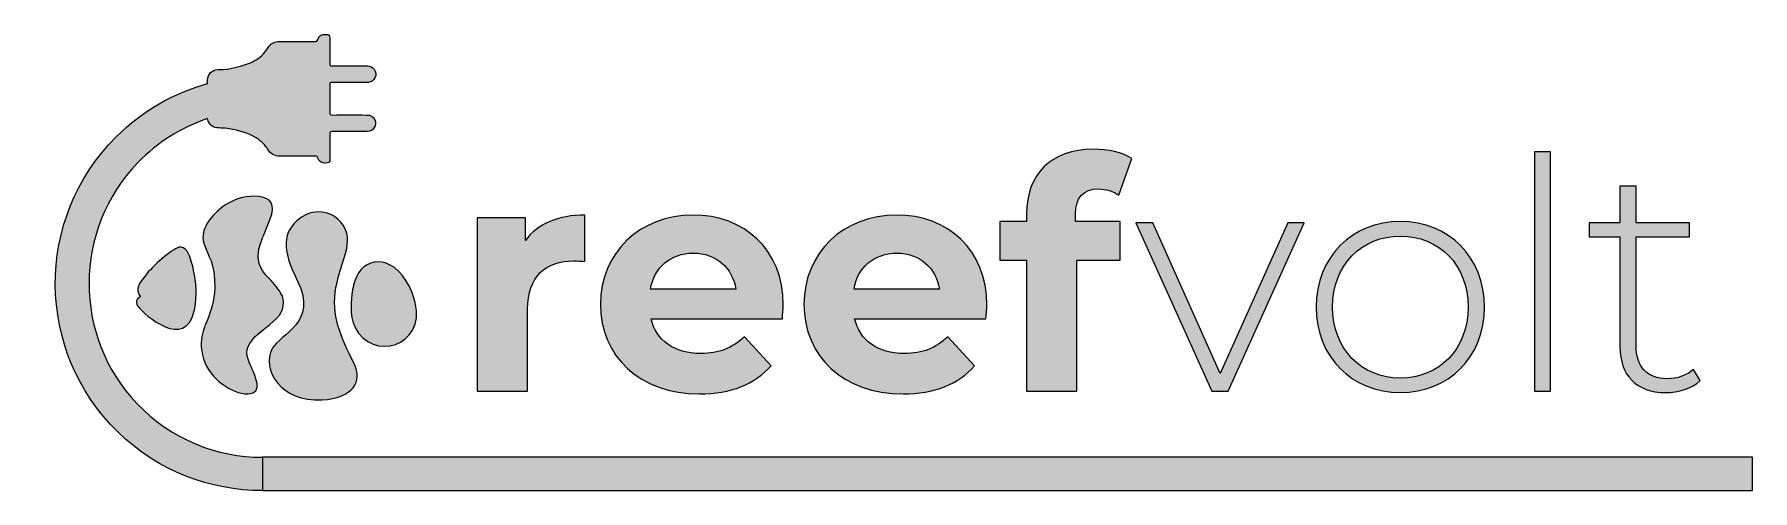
# Model space of a CAD drawing. Extents: x 129 to 446, y -463 to -379.
import ezdxf

# ---------------------------------------------------------------- set-up
doc = ezdxf.new("R2010")
doc.units = 0
doc.header["$MEASUREMENT"] = 0
doc.layers.add('Layer 1', color=7, linetype='Continuous', lineweight=0)

# ---------------------------------------------------------------- blocks, each defined once
blk = doc.blocks.new('Block_0')
at = {"layer": 'Layer 1', "true_color": 0x231f20, "transparency": 33554687}
h = blk.add_hatch(color=250, dxfattribs=at)
h.dxf.hatch_style = 2
edge = h.paths.add_edge_path()
edge.add_spline(control_points=[(230.15, -412.09), (230.15, -412.09), (230.15, -420.66), (230.15, -420.66), (229.38, -420.6), (228.79, -420.54), (228.07, -420.54), (222.96, -420.54), (219.56, -423.34), (219.56, -429.46), (219.56, -429.46), (219.56, -444.58), (219.56, -444.58), (219.56, -444.58), (210.28, -444.58), (210.28, -444.58), (210.28, -444.58), (210.28, -412.57), (210.28, -412.57), (210.28, -412.57), (219.15, -412.57), (219.15, -412.57), (219.15, -412.57), (219.15, -416.79), (219.15, -416.79), (221.41, -413.7), (225.22, -412.09), (230.15, -412.09)], knot_values=[0, 0, 0, 0, 1, 1, 1, 2, 2, 2, 3, 3, 3, 4, 4, 4, 5, 5, 5, 6, 6, 6, 7, 7, 7, 8, 8, 8, 9, 9, 9, 9], degree=3, periodic=0)
h = blk.add_hatch(color=250, dxfattribs=at)
h.dxf.hatch_style = 2
edge = h.paths.add_edge_path()
edge.add_spline(control_points=[(242.23, -425.78), (242.23, -425.78), (258, -425.78), (258, -425.78), (257.34, -421.73), (254.31, -419.11), (250.15, -419.11), (245.92, -419.11), (242.89, -421.67), (242.23, -425.78)], knot_values=[0, 0, 0, 0, 1, 1, 1, 2, 2, 2, 3, 3, 3, 3], degree=3, periodic=0)
edge = h.paths.add_edge_path()
edge.add_spline(control_points=[(266.57, -431.19), (266.57, -431.19), (242.35, -431.19), (242.35, -431.19), (243.24, -435.18), (246.64, -437.62), (251.51, -437.62), (254.91, -437.62), (257.34, -436.6), (259.55, -434.52), (259.55, -434.52), (264.48, -439.88), (264.48, -439.88), (261.51, -443.27), (257.05, -445.05), (251.28, -445.05), (240.21, -445.05), (233.01, -438.09), (233.01, -428.57), (233.01, -418.99), (240.33, -412.09), (250.09, -412.09), (259.49, -412.09), (266.74, -418.4), (266.74, -428.69), (266.74, -429.41), (266.62, -430.42), (266.57, -431.19)], knot_values=[0, 0, 0, 0, 1, 1, 1, 2, 2, 2, 3, 3, 3, 4, 4, 4, 5, 5, 5, 6, 6, 6, 7, 7, 7, 8, 8, 8, 9, 9, 9, 9], degree=3, periodic=0)
h = blk.add_hatch(color=250, dxfattribs=at)
h.dxf.hatch_style = 2
edge = h.paths.add_edge_path()
edge.add_spline(control_points=[(279.78, -425.78), (279.78, -425.78), (295.54, -425.78), (295.54, -425.78), (294.89, -421.73), (291.85, -419.11), (287.69, -419.11), (283.46, -419.11), (280.43, -421.67), (279.78, -425.78)], knot_values=[0, 0, 0, 0, 1, 1, 1, 2, 2, 2, 3, 3, 3, 3], degree=3, periodic=0)
edge = h.paths.add_edge_path()
edge.add_spline(control_points=[(304.11, -431.19), (304.11, -431.19), (279.89, -431.19), (279.89, -431.19), (280.79, -435.18), (284.18, -437.62), (289.06, -437.62), (292.45, -437.62), (294.89, -436.6), (297.09, -434.52), (297.09, -434.52), (302.03, -439.88), (302.03, -439.88), (299.05, -443.27), (294.59, -445.05), (288.82, -445.05), (277.75, -445.05), (270.55, -438.09), (270.55, -428.57), (270.55, -418.99), (277.87, -412.09), (287.63, -412.09), (297.03, -412.09), (304.29, -418.4), (304.29, -428.69), (304.29, -429.41), (304.17, -430.42), (304.11, -431.19)], knot_values=[0, 0, 0, 0, 1, 1, 1, 2, 2, 2, 3, 3, 3, 4, 4, 4, 5, 5, 5, 6, 6, 6, 7, 7, 7, 8, 8, 8, 9, 9, 9, 9], degree=3, periodic=0)
at = {"layer": 'Layer 1'}
for points, knots in [([(230.15, -412.09), (230.15, -412.09), (230.15, -420.66), (230.15, -420.66), (229.38, -420.6), (228.79, -420.54), (228.07, -420.54), (222.96, -420.54), (219.56, -423.34), (219.56, -429.46), (219.56, -429.46), (219.56, -444.58), (219.56, -444.58), (219.56, -444.58), (210.28, -444.58), (210.28, -444.58), (210.28, -444.58), (210.28, -412.57), (210.28, -412.57), (210.28, -412.57), (219.15, -412.57), (219.15, -412.57), (219.15, -412.57), (219.15, -416.79), (219.15, -416.79), (221.41, -413.7), (225.22, -412.09), (230.15, -412.09)], [0, 0, 0, 0, 1, 1, 1, 2, 2, 2, 3, 3, 3, 4, 4, 4, 5, 5, 5, 6, 6, 6, 7, 7, 7, 8, 8, 8, 9, 9, 9, 9]), ([(266.57, -431.19), (266.57, -431.19), (242.35, -431.19), (242.35, -431.19), (243.24, -435.18), (246.64, -437.62), (251.51, -437.62), (254.91, -437.62), (257.34, -436.6), (259.55, -434.52), (259.55, -434.52), (264.48, -439.88), (264.48, -439.88), (261.51, -443.27), (257.05, -445.05), (251.28, -445.05), (240.21, -445.05), (233.01, -438.09), (233.01, -428.57), (233.01, -418.99), (240.33, -412.09), (250.09, -412.09), (259.49, -412.09), (266.74, -418.4), (266.74, -428.69), (266.74, -429.41), (266.62, -430.42), (266.57, -431.19)], [0, 0, 0, 0, 1, 1, 1, 2, 2, 2, 3, 3, 3, 4, 4, 4, 5, 5, 5, 6, 6, 6, 7, 7, 7, 8, 8, 8, 9, 9, 9, 9]), ([(304.11, -431.19), (304.11, -431.19), (279.89, -431.19), (279.89, -431.19), (280.79, -435.18), (284.18, -437.62), (289.06, -437.62), (292.45, -437.62), (294.89, -436.6), (297.09, -434.52), (297.09, -434.52), (302.03, -439.88), (302.03, -439.88), (299.05, -443.27), (294.59, -445.05), (288.82, -445.05), (277.75, -445.05), (270.55, -438.09), (270.55, -428.57), (270.55, -418.99), (277.87, -412.09), (287.63, -412.09), (297.03, -412.09), (304.29, -418.4), (304.29, -428.69), (304.29, -429.41), (304.17, -430.42), (304.11, -431.19)], [0, 0, 0, 0, 1, 1, 1, 2, 2, 2, 3, 3, 3, 4, 4, 4, 5, 5, 5, 6, 6, 6, 7, 7, 7, 8, 8, 8, 9, 9, 9, 9]), ([(242.23, -425.78), (242.23, -425.78), (258, -425.78), (258, -425.78), (257.34, -421.73), (254.31, -419.11), (250.15, -419.11), (245.92, -419.11), (242.89, -421.67), (242.23, -425.78)], [0, 0, 0, 0, 1, 1, 1, 2, 2, 2, 3, 3, 3, 3]), ([(279.78, -425.78), (279.78, -425.78), (295.54, -425.78), (295.54, -425.78), (294.89, -421.73), (291.85, -419.11), (287.69, -419.11), (283.46, -419.11), (280.43, -421.67), (279.78, -425.78)], [0, 0, 0, 0, 1, 1, 1, 2, 2, 2, 3, 3, 3, 3])]:
    blk.add_open_spline(points, degree=3, knots=knots, dxfattribs=at)
blk = doc.blocks.new('Block_1')
at = {"layer": 'Layer 1', "true_color": 0x231f20, "transparency": 33554687}
h = blk.add_hatch(color=250, dxfattribs=at)
h.dxf.hatch_style = 2
edge = h.paths.add_edge_path()
edge.add_spline(control_points=[(405.32, -400.43), (405.32, -400.43), (408.29, -400.43), (408.29, -400.43), (408.29, -400.43), (408.29, -444.58), (408.29, -444.58), (408.29, -444.58), (405.32, -444.58), (405.32, -444.58), (405.32, -444.58), (405.32, -400.43), (405.32, -400.43)], knot_values=[0, 0, 0, 0, 1, 1, 1, 2, 2, 2, 3, 3, 3, 4, 4, 4, 4], degree=3, periodic=0)
h = blk.add_hatch(color=250, dxfattribs=at)
h.dxf.hatch_style = 2
edge = h.paths.add_edge_path()
edge.add_spline(control_points=[(435.9, -442.61), (434.35, -444.1), (431.85, -444.81), (429.53, -444.81), (424.06, -444.81), (421.08, -441.6), (421.08, -436.37), (421.08, -436.37), (421.08, -416.08), (421.08, -416.08), (421.08, -416.08), (415.37, -416.08), (415.37, -416.08), (415.37, -416.08), (415.37, -413.52), (415.37, -413.52), (415.37, -413.52), (421.08, -413.52), (421.08, -413.52), (421.08, -413.52), (421.08, -406.74), (421.08, -406.74), (421.08, -406.74), (424.06, -406.74), (424.06, -406.74), (424.06, -406.74), (424.06, -413.52), (424.06, -413.52), (424.06, -413.52), (433.93, -413.52), (433.93, -413.52), (433.93, -413.52), (433.93, -416.08), (433.93, -416.08), (433.93, -416.08), (424.06, -416.08), (424.06, -416.08), (424.06, -416.08), (424.06, -436.07), (424.06, -436.07), (424.06, -440.05), (426.02, -442.26), (429.83, -442.26), (431.67, -442.26), (433.4, -441.66), (434.65, -440.53), (434.65, -440.53), (435.9, -442.61), (435.9, -442.61)], knot_values=[0, 0, 0, 0, 1, 1, 1, 2, 2, 2, 3, 3, 3, 4, 4, 4, 5, 5, 5, 6, 6, 6, 7, 7, 7, 8, 8, 8, 9, 9, 9, 10, 10, 10, 11, 11, 11, 12, 12, 12, 13, 13, 13, 14, 14, 14, 15, 15, 15, 16, 16, 16, 16], degree=3, periodic=0)
h = blk.add_hatch(color=250, dxfattribs=at)
h.dxf.hatch_style = 2
edge = h.paths.add_edge_path()
edge.add_spline(control_points=[(362.83, -413.52), (362.83, -413.52), (348.79, -444.58), (348.79, -444.58), (348.79, -444.58), (345.76, -444.58), (345.76, -444.58), (345.76, -444.58), (331.78, -413.52), (331.78, -413.52), (331.78, -413.52), (334.93, -413.52), (334.93, -413.52), (334.93, -413.52), (347.31, -441.3), (347.31, -441.3), (347.31, -441.3), (359.8, -413.52), (359.8, -413.52), (359.8, -413.52), (362.83, -413.52), (362.83, -413.52)], knot_values=[0, 0, 0, 0, 1, 1, 1, 2, 2, 2, 3, 3, 3, 4, 4, 4, 5, 5, 5, 6, 6, 6, 7, 7, 7, 7], degree=3, periodic=0)
h = blk.add_hatch(color=250, dxfattribs=at)
h.dxf.hatch_style = 2
edge = h.paths.add_edge_path()
edge.add_spline(control_points=[(393.06, -429.05), (393.06, -421.26), (387.7, -415.96), (380.57, -415.96), (373.43, -415.96), (368.07, -421.26), (368.07, -429.05), (368.07, -436.84), (373.43, -442.14), (380.57, -442.14), (387.7, -442.14), (393.06, -436.84), (393.06, -429.05)], knot_values=[0, 0, 0, 0, 1, 1, 1, 2, 2, 2, 3, 3, 3, 4, 4, 4, 4], degree=3, periodic=0)
edge = h.paths.add_edge_path()
edge.add_spline(control_points=[(365.04, -429.05), (365.04, -419.83), (371.64, -413.28), (380.57, -413.28), (389.49, -413.28), (396.09, -419.83), (396.09, -429.05), (396.09, -438.27), (389.49, -444.81), (380.57, -444.81), (371.64, -444.81), (365.04, -438.27), (365.04, -429.05)], knot_values=[0, 0, 0, 0, 1, 1, 1, 2, 2, 2, 3, 3, 3, 4, 4, 4, 4], degree=3, periodic=0)
at = {"layer": 'Layer 1'}
for points, knots in [([(405.32, -400.43), (405.32, -400.43), (408.29, -400.43), (408.29, -400.43), (408.29, -400.43), (408.29, -444.58), (408.29, -444.58), (408.29, -444.58), (405.32, -444.58), (405.32, -444.58), (405.32, -444.58), (405.32, -400.43), (405.32, -400.43)], [0, 0, 0, 0, 1, 1, 1, 2, 2, 2, 3, 3, 3, 4, 4, 4, 4]), ([(435.9, -442.61), (434.35, -444.1), (431.85, -444.81), (429.53, -444.81), (424.06, -444.81), (421.08, -441.6), (421.08, -436.37), (421.08, -436.37), (421.08, -416.08), (421.08, -416.08), (421.08, -416.08), (415.37, -416.08), (415.37, -416.08), (415.37, -416.08), (415.37, -413.52), (415.37, -413.52), (415.37, -413.52), (421.08, -413.52), (421.08, -413.52), (421.08, -413.52), (421.08, -406.74), (421.08, -406.74), (421.08, -406.74), (424.06, -406.74), (424.06, -406.74), (424.06, -406.74), (424.06, -413.52), (424.06, -413.52), (424.06, -413.52), (433.93, -413.52), (433.93, -413.52), (433.93, -413.52), (433.93, -416.08), (433.93, -416.08), (433.93, -416.08), (424.06, -416.08), (424.06, -416.08), (424.06, -416.08), (424.06, -436.07), (424.06, -436.07), (424.06, -440.05), (426.02, -442.26), (429.83, -442.26), (431.67, -442.26), (433.4, -441.66), (434.65, -440.53), (434.65, -440.53), (435.9, -442.61), (435.9, -442.61)], [0, 0, 0, 0, 1, 1, 1, 2, 2, 2, 3, 3, 3, 4, 4, 4, 5, 5, 5, 6, 6, 6, 7, 7, 7, 8, 8, 8, 9, 9, 9, 10, 10, 10, 11, 11, 11, 12, 12, 12, 13, 13, 13, 14, 14, 14, 15, 15, 15, 16, 16, 16, 16]), ([(362.83, -413.52), (362.83, -413.52), (348.79, -444.58), (348.79, -444.58), (348.79, -444.58), (345.76, -444.58), (345.76, -444.58), (345.76, -444.58), (331.78, -413.52), (331.78, -413.52), (331.78, -413.52), (334.93, -413.52), (334.93, -413.52), (334.93, -413.52), (347.31, -441.3), (347.31, -441.3), (347.31, -441.3), (359.8, -413.52), (359.8, -413.52), (359.8, -413.52), (362.83, -413.52), (362.83, -413.52)], [0, 0, 0, 0, 1, 1, 1, 2, 2, 2, 3, 3, 3, 4, 4, 4, 5, 5, 5, 6, 6, 6, 7, 7, 7, 7]), ([(365.04, -429.05), (365.04, -419.83), (371.64, -413.28), (380.57, -413.28), (389.49, -413.28), (396.09, -419.83), (396.09, -429.05), (396.09, -438.27), (389.49, -444.81), (380.57, -444.81), (371.64, -444.81), (365.04, -438.27), (365.04, -429.05)], [0, 0, 0, 0, 1, 1, 1, 2, 2, 2, 3, 3, 3, 4, 4, 4, 4]), ([(393.06, -429.05), (393.06, -421.26), (387.7, -415.96), (380.57, -415.96), (373.43, -415.96), (368.07, -421.26), (368.07, -429.05), (368.07, -436.84), (373.43, -442.14), (380.57, -442.14), (387.7, -442.14), (393.06, -436.84), (393.06, -429.05)], [0, 0, 0, 0, 1, 1, 1, 2, 2, 2, 3, 3, 3, 4, 4, 4, 4])]:
    blk.add_open_spline(points, degree=3, knots=knots, dxfattribs=at)

msp = doc.modelspace()

# ---------------------------------------------------------------- hatches: boundary and pattern name
at = {"layer": 'Layer 1', "true_color": 0x231f20, "transparency": 33554687}
h = msp.add_hatch(color=250, dxfattribs=at)
h.dxf.hatch_style = 2
edge = h.paths.add_edge_path()
edge.add_spline(control_points=[(147.48, -446.82), (135.68, -434.46), (135.75, -414.74), (147.62, -402.46), (151.34, -398.6), (155.8, -395.89), (160.54, -394.31), (160.59, -394.61), (160.68, -394.89), (160.87, -395.16), (161.22, -395.66), (161.69, -395.95), (162.26, -396), (163.25, -396.08), (164.25, -396.08), (165.22, -396.29), (166.94, -396.68), (168.61, -397.18), (170.06, -398.22), (170.13, -398.27), (170.19, -398.35), (170.25, -398.42), (170.28, -398.44), (170.31, -398.47), (170.34, -398.49), (170.73, -398.75), (171.03, -399.08), (171.26, -399.48), (171.26, -399.48), (171.26, -399.49), (171.26, -399.49), (171.44, -399.62), (171.56, -399.8), (171.66, -399.98), (172.16, -400.82), (172.89, -401.23), (173.86, -401.24), (174.48, -401.25), (175.09, -401.25), (175.71, -401.25), (177.28, -401.25), (178.86, -401.25), (180.44, -401.24), (180.69, -401.24), (180.81, -401.3), (180.87, -401.57), (181, -402.12), (181.45, -402.46), (182.03, -402.49), (182.05, -402.49), (182.08, -402.49), (182.1, -402.5), (183, -402.52), (183.08, -402.44), (183.08, -401.56), (183.08, -400.07), (183.09, -398.57), (183.07, -397.08), (183.07, -396.79), (183.14, -396.7), (183.44, -396.71), (185.62, -396.71), (187.8, -396.68), (189.98, -396.7), (191.11, -396.72), (191.86, -395.45), (191.4, -394.54), (191.07, -393.89), (190.52, -393.64), (189.83, -393.64), (187.72, -393.63), (185.62, -393.63), (183.51, -393.64), (183.16, -393.64), (183.07, -393.54), (183.07, -393.2), (183.09, -391.48), (183.09, -389.76), (183.07, -388.04), (183.07, -387.73), (183.16, -387.65), (183.47, -387.65), (185.58, -387.66), (187.69, -387.65), (189.8, -387.65), (190.33, -387.65), (190.81, -387.54), (191.17, -387.12), (191.58, -386.65), (191.65, -386.12), (191.45, -385.56), (191.27, -385.05), (190.89, -384.72), (190.34, -384.62), (190.18, -384.59), (190.01, -384.59), (189.85, -384.59), (187.72, -384.59), (185.58, -384.58), (183.45, -384.59), (183.15, -384.59), (183.07, -384.51), (183.07, -384.22), (183.09, -382.63), (183.08, -381.04), (183.08, -379.45), (183.08, -378.93), (182.94, -378.79), (182.4, -378.78), (181.42, -378.78), (181.14, -378.96), (180.83, -379.87), (180.77, -380.06), (180.66, -380.06), (180.51, -380.06), (179.73, -380.06), (178.95, -380.06), (178.17, -380.06), (176.69, -380.07), (175.21, -380.07), (173.73, -380.09), (172.95, -380.09), (172.3, -380.36), (171.85, -381.04), (171.23, -382), (170.5, -382.87), (169.49, -383.45), (168.57, -383.99), (167.59, -384.37), (166.58, -384.65), (165.21, -385.03), (163.83, -385.27), (162.41, -385.28), (161.37, -385.28), (160.58, -386.12), (160.52, -387.19), (160.52, -387.19), (160.52, -387.86), (160.52, -387.86), (154.34, -389.55), (148.5, -392.82), (143.64, -397.68), (128.58, -412.74), (128.71, -437.23), (144.03, -452.13), (151.41, -459.32), (161.04, -462.89), (170.67, -462.89), (170.67, -462.89), (170.67, -456.75), (170.67, -456.75), (162.23, -456.75), (153.8, -453.44), (147.48, -446.82)], knot_values=[0, 0, 0, 0, 1, 1, 1, 2, 2, 2, 3, 3, 3, 4, 4, 4, 5, 5, 5, 6, 6, 6, 7, 7, 7, 8, 8, 8, 9, 9, 9, 10, 10, 10, 11, 11, 11, 12, 12, 12, 13, 13, 13, 14, 14, 14, 15, 15, 15, 16, 16, 16, 17, 17, 17, 18, 18, 18, 19, 19, 19, 20, 20, 20, 21, 21, 21, 22, 22, 22, 23, 23, 23, 24, 24, 24, 25, 25, 25, 26, 26, 26, 27, 27, 27, 28, 28, 28, 29, 29, 29, 30, 30, 30, 31, 31, 31, 32, 32, 32, 33, 33, 33, 34, 34, 34, 35, 35, 35, 36, 36, 36, 37, 37, 37, 38, 38, 38, 39, 39, 39, 40, 40, 40, 41, 41, 41, 42, 42, 42, 43, 43, 43, 44, 44, 44, 45, 45, 45, 46, 46, 46, 47, 47, 47, 48, 48, 48, 49, 49, 49, 50, 50, 50, 51, 51, 51, 51], degree=3, periodic=0)
h = msp.add_hatch(color=250, dxfattribs=at)
h.dxf.hatch_style = 2
edge = h.paths.add_edge_path()
edge.add_spline(control_points=[(320.65, -413.28), (320.65, -413.28), (328.86, -413.28), (328.86, -413.28), (328.86, -413.28), (328.86, -420.42), (328.86, -420.42), (328.86, -420.42), (320.89, -420.42), (320.89, -420.42), (320.89, -420.42), (320.89, -444.58), (320.89, -444.58), (320.89, -444.58), (311.61, -444.58), (311.61, -444.58), (311.61, -444.58), (311.61, -420.42), (311.61, -420.42), (311.61, -420.42), (306.67, -420.42), (306.67, -420.42), (306.67, -420.42), (306.67, -413.28), (306.67, -413.28), (306.67, -413.28), (311.61, -413.28), (311.61, -413.28), (311.61, -413.28), (311.61, -411.85), (311.61, -411.85), (311.61, -404.66), (316.01, -399.96), (323.98, -399.96), (326.6, -399.96), (329.34, -400.49), (331.06, -401.68), (331.06, -401.68), (328.62, -408.4), (328.62, -408.4), (327.61, -407.69), (326.3, -407.27), (324.87, -407.27), (322.14, -407.27), (320.65, -408.76), (320.65, -411.91), (320.65, -411.91), (320.65, -413.28), (320.65, -413.28)], knot_values=[0, 0, 0, 0, 1, 1, 1, 2, 2, 2, 3, 3, 3, 4, 4, 4, 5, 5, 5, 6, 6, 6, 7, 7, 7, 8, 8, 8, 9, 9, 9, 10, 10, 10, 11, 11, 11, 12, 12, 12, 13, 13, 13, 14, 14, 14, 15, 15, 15, 16, 16, 16, 16], degree=3, periodic=0)
h = msp.add_hatch(color=250, dxfattribs=at)
h.dxf.hatch_style = 2
edge = h.paths.add_edge_path()
edge.add_spline(control_points=[(159.95, -432.76), (160.01, -432.6), (160.08, -432.44), (160.15, -432.28), (160.31, -431.82), (160.1, -432.26), (160.31, -431.82), (161.15, -429.95), (161.76, -427.79), (161.89, -425.51), (161.88, -420.73), (160.64, -419.75), (159.89, -417.48), (159.56, -416.47), (159.59, -415.21), (160.24, -414.04), (160.25, -414.03), (160.25, -414.03), (160.25, -414.03), (161, -412.4), (163.86, -409.31), (167.66, -408.72), (171.63, -408.11), (172.28, -409.89), (172.28, -409.89), (172.28, -409.89), (172.28, -409.89), (172.28, -409.89), (172.98, -411.18), (171.87, -413.32), (171.29, -414.78), (170.89, -415.78), (170.47, -416.77), (170.17, -417.77), (169.67, -419.45), (169.62, -421.19), (171.29, -423.17), (171.29, -423.17), (171.29, -423.17), (171.29, -423.17), (171.29, -423.17), (171.29, -423.18), (171.3, -423.18), (171.3, -423.18), (171.88, -423.79), (171.88, -423.79), (171.91, -423.82), (171.93, -423.85), (171.96, -423.87), (172.68, -424.64), (173.78, -425.89), (174.19, -426.75), (174.3, -426.97), (174.37, -427.18), (174.43, -427.38), (174.57, -427.96), (174.71, -429.41), (173.77, -430.54), (172.36, -432.22), (170.32, -433.51), (169.34, -434.5), (167.58, -436.28), (167.5, -437.47), (168.25, -439.36), (168.26, -439.37), (168.26, -439.38), (168.27, -439.4), (168.28, -439.42), (168.29, -439.45), (168.3, -439.47), (168.3, -439.48), (168.3, -439.48), (168.3, -439.48), (168.38, -439.68), (168.19, -439.2), (168.27, -439.4), (169.41, -441.94), (170.92, -444.93), (167.96, -445.06), (166.41, -445.13), (164.71, -444.26), (163.29, -443.28), (159.91, -440.93), (158.44, -436.58), (159.95, -432.76)], knot_values=[0, 0, 0, 0, 1, 1, 1, 2, 2, 2, 3, 3, 3, 4, 4, 4, 5, 5, 5, 6, 6, 6, 7, 7, 7, 8, 8, 8, 9, 9, 9, 10, 10, 10, 11, 11, 11, 12, 12, 12, 13, 13, 13, 14, 14, 14, 15, 15, 15, 16, 16, 16, 17, 17, 17, 18, 18, 18, 19, 19, 19, 20, 20, 20, 21, 21, 21, 22, 22, 22, 23, 23, 23, 24, 24, 24, 25, 25, 25, 26, 26, 26, 27, 27, 27, 28, 28, 28, 28], degree=3, periodic=0)
h = msp.add_hatch(color=250, dxfattribs=at)
h.dxf.hatch_style = 2
edge = h.paths.add_edge_path()
edge.add_spline(control_points=[(181.6, -446.17), (174.09, -446.6), (170.37, -440.51), (172.47, -436.7), (173.97, -433.96), (180.94, -431.95), (177.13, -424.26), (174.14, -418.24), (174.3, -415.22), (177.55, -412.7), (179.66, -411.06), (183.36, -410.83), (185.52, -413.92), (187.68, -417), (185.18, -420.33), (184.22, -425.43), (183.26, -430.52), (185.04, -434.43), (187.57, -439.46), (189.23, -442.74), (187.4, -445.84), (181.6, -446.17)], knot_values=[0, 0, 0, 0, 1, 1, 1, 2, 2, 2, 3, 3, 3, 4, 4, 4, 5, 5, 5, 6, 6, 6, 7, 7, 7, 7], degree=3, periodic=0)
h = msp.add_hatch(color=250, dxfattribs=at)
h.dxf.hatch_style = 2
edge = h.paths.add_edge_path()
edge.add_spline(control_points=[(156.75, -418.76), (157.83, -420.53), (159.36, -426.76), (157.66, -431), (155.43, -436.57), (147.9, -429.67), (147.48, -428.63), (147.06, -427.59), (148.16, -427.15), (148.16, -427.15), (146.94, -425.72), (148.05, -424.56), (148.93, -423.39), (150.49, -421.3), (153.87, -418.51), (155.24, -418.01), (155.78, -417.82), (156.45, -418.27), (156.75, -418.76)], knot_values=[0, 0, 0, 0, 1, 1, 1, 2, 2, 2, 3, 3, 3, 4, 4, 4, 5, 5, 5, 6, 6, 6, 6], degree=3, periodic=0)
h = msp.add_hatch(color=250, dxfattribs=at)
h.dxf.hatch_style = 2
edge = h.paths.add_edge_path()
edge.add_spline(control_points=[(198.34, -426.57), (201.82, -435.53), (192.28, -439.06), (188.4, -433.86), (186.58, -431.41), (186.98, -428.53), (187.16, -426.75), (187.29, -425.48), (187.53, -424.49), (188.04, -423.36), (189.7, -419.7), (195.43, -419.11), (198.34, -426.57)], knot_values=[0, 0, 0, 0, 1, 1, 1, 2, 2, 2, 3, 3, 3, 4, 4, 4, 4], degree=3, periodic=0)
h = msp.add_hatch(color=250, dxfattribs=at)
h.dxf.hatch_style = 2
h.paths.add_polyline_path([(445.55, -456.75), (170.67, -456.75), (170.67, -462.89), (445.55, -462.89)])

# ---------------------------------------------------------------- linework, layer by layer
at = {"layer": 'Layer 1'}
msp.add_lwpolyline([(445.55, -456.75), (170.67, -456.75), (170.67, -462.89), (445.55, -462.89)], close=True, dxfattribs=at)
for points, knots in [([(147.48, -446.82), (135.68, -434.46), (135.75, -414.74), (147.62, -402.46), (151.34, -398.6), (155.8, -395.89), (160.54, -394.31), (160.59, -394.61), (160.68, -394.89), (160.87, -395.16), (161.22, -395.66), (161.69, -395.95), (162.26, -396), (163.25, -396.08), (164.25, -396.08), (165.22, -396.29), (166.94, -396.68), (168.61, -397.18), (170.06, -398.22), (170.13, -398.27), (170.19, -398.35), (170.25, -398.42), (170.28, -398.44), (170.31, -398.47), (170.34, -398.49), (170.73, -398.75), (171.03, -399.08), (171.26, -399.48), (171.26, -399.48), (171.26, -399.49), (171.26, -399.49), (171.44, -399.62), (171.56, -399.8), (171.66, -399.98), (172.16, -400.82), (172.89, -401.23), (173.86, -401.24), (174.48, -401.25), (175.09, -401.25), (175.71, -401.25), (177.28, -401.25), (178.86, -401.25), (180.44, -401.24), (180.69, -401.24), (180.81, -401.3), (180.87, -401.57), (181, -402.12), (181.45, -402.46), (182.03, -402.49), (182.05, -402.49), (182.08, -402.49), (182.1, -402.5), (183, -402.52), (183.08, -402.44), (183.08, -401.56), (183.08, -400.07), (183.09, -398.57), (183.07, -397.08), (183.07, -396.79), (183.14, -396.7), (183.44, -396.71), (185.62, -396.71), (187.8, -396.68), (189.98, -396.7), (191.11, -396.72), (191.86, -395.45), (191.4, -394.54), (191.07, -393.89), (190.52, -393.64), (189.83, -393.64), (187.72, -393.63), (185.62, -393.63), (183.51, -393.64), (183.16, -393.64), (183.07, -393.54), (183.07, -393.2), (183.09, -391.48), (183.09, -389.76), (183.07, -388.04), (183.07, -387.73), (183.16, -387.65), (183.47, -387.65), (185.58, -387.66), (187.69, -387.65), (189.8, -387.65), (190.33, -387.65), (190.81, -387.54), (191.17, -387.12), (191.58, -386.65), (191.65, -386.12), (191.45, -385.56), (191.27, -385.05), (190.89, -384.72), (190.34, -384.62), (190.18, -384.59), (190.01, -384.59), (189.85, -384.59), (187.72, -384.59), (185.58, -384.58), (183.45, -384.59), (183.15, -384.59), (183.07, -384.51), (183.07, -384.22), (183.09, -382.63), (183.08, -381.04), (183.08, -379.45), (183.08, -378.93), (182.94, -378.79), (182.4, -378.78), (181.42, -378.78), (181.14, -378.96), (180.83, -379.87), (180.77, -380.06), (180.66, -380.06), (180.51, -380.06), (179.73, -380.06), (178.95, -380.06), (178.17, -380.06), (176.69, -380.07), (175.21, -380.07), (173.73, -380.09), (172.95, -380.09), (172.3, -380.36), (171.85, -381.04), (171.23, -382), (170.5, -382.87), (169.49, -383.45), (168.57, -383.99), (167.59, -384.37), (166.58, -384.65), (165.21, -385.03), (163.83, -385.27), (162.41, -385.28), (161.37, -385.28), (160.58, -386.12), (160.52, -387.19), (160.52, -387.19), (160.52, -387.86), (160.52, -387.86), (154.34, -389.55), (148.5, -392.82), (143.64, -397.68), (128.58, -412.74), (128.71, -437.23), (144.03, -452.13), (151.41, -459.32), (161.04, -462.89), (170.67, -462.89), (170.67, -462.89), (170.67, -456.75), (170.67, -456.75), (162.23, -456.75), (153.8, -453.44), (147.48, -446.82)], [0, 0, 0, 0, 1, 1, 1, 2, 2, 2, 3, 3, 3, 4, 4, 4, 5, 5, 5, 6, 6, 6, 7, 7, 7, 8, 8, 8, 9, 9, 9, 10, 10, 10, 11, 11, 11, 12, 12, 12, 13, 13, 13, 14, 14, 14, 15, 15, 15, 16, 16, 16, 17, 17, 17, 18, 18, 18, 19, 19, 19, 20, 20, 20, 21, 21, 21, 22, 22, 22, 23, 23, 23, 24, 24, 24, 25, 25, 25, 26, 26, 26, 27, 27, 27, 28, 28, 28, 29, 29, 29, 30, 30, 30, 31, 31, 31, 32, 32, 32, 33, 33, 33, 34, 34, 34, 35, 35, 35, 36, 36, 36, 37, 37, 37, 38, 38, 38, 39, 39, 39, 40, 40, 40, 41, 41, 41, 42, 42, 42, 43, 43, 43, 44, 44, 44, 45, 45, 45, 46, 46, 46, 47, 47, 47, 48, 48, 48, 49, 49, 49, 50, 50, 50, 51, 51, 51, 51]), ([(320.65, -413.28), (320.65, -413.28), (328.86, -413.28), (328.86, -413.28), (328.86, -413.28), (328.86, -420.42), (328.86, -420.42), (328.86, -420.42), (320.89, -420.42), (320.89, -420.42), (320.89, -420.42), (320.89, -444.58), (320.89, -444.58), (320.89, -444.58), (311.61, -444.58), (311.61, -444.58), (311.61, -444.58), (311.61, -420.42), (311.61, -420.42), (311.61, -420.42), (306.67, -420.42), (306.67, -420.42), (306.67, -420.42), (306.67, -413.28), (306.67, -413.28), (306.67, -413.28), (311.61, -413.28), (311.61, -413.28), (311.61, -413.28), (311.61, -411.85), (311.61, -411.85), (311.61, -404.66), (316.01, -399.96), (323.98, -399.96), (326.6, -399.96), (329.34, -400.49), (331.06, -401.68), (331.06, -401.68), (328.62, -408.4), (328.62, -408.4), (327.61, -407.69), (326.3, -407.27), (324.87, -407.27), (322.14, -407.27), (320.65, -408.76), (320.65, -411.91), (320.65, -411.91), (320.65, -413.28), (320.65, -413.28)], [0, 0, 0, 0, 1, 1, 1, 2, 2, 2, 3, 3, 3, 4, 4, 4, 5, 5, 5, 6, 6, 6, 7, 7, 7, 8, 8, 8, 9, 9, 9, 10, 10, 10, 11, 11, 11, 12, 12, 12, 13, 13, 13, 14, 14, 14, 15, 15, 15, 16, 16, 16, 16]), ([(159.95, -432.76), (160.01, -432.6), (160.08, -432.44), (160.15, -432.28), (160.31, -431.82), (160.1, -432.26), (160.31, -431.82), (161.15, -429.95), (161.76, -427.79), (161.89, -425.51), (161.88, -420.73), (160.64, -419.75), (159.89, -417.48), (159.56, -416.47), (159.59, -415.21), (160.24, -414.04), (160.25, -414.03), (160.25, -414.03), (160.25, -414.03), (161, -412.4), (163.86, -409.31), (167.66, -408.72), (171.63, -408.11), (172.28, -409.89), (172.28, -409.89), (172.28, -409.89), (172.28, -409.89), (172.28, -409.89), (172.98, -411.18), (171.87, -413.32), (171.29, -414.78), (170.89, -415.78), (170.47, -416.77), (170.17, -417.77), (169.67, -419.45), (169.62, -421.19), (171.29, -423.17), (171.29, -423.17), (171.29, -423.17), (171.29, -423.17), (171.29, -423.17), (171.29, -423.18), (171.3, -423.18), (171.3, -423.18), (171.88, -423.79), (171.88, -423.79), (171.91, -423.82), (171.93, -423.85), (171.96, -423.87), (172.68, -424.64), (173.78, -425.89), (174.19, -426.75), (174.3, -426.97), (174.37, -427.18), (174.43, -427.38), (174.57, -427.96), (174.71, -429.41), (173.77, -430.54), (172.36, -432.22), (170.32, -433.51), (169.34, -434.5), (167.58, -436.28), (167.5, -437.47), (168.25, -439.36), (168.26, -439.37), (168.26, -439.38), (168.27, -439.4), (168.28, -439.42), (168.29, -439.45), (168.3, -439.47), (168.3, -439.48), (168.3, -439.48), (168.3, -439.48), (168.38, -439.68), (168.19, -439.2), (168.27, -439.4), (169.41, -441.94), (170.92, -444.93), (167.96, -445.06), (166.41, -445.13), (164.71, -444.26), (163.29, -443.28), (159.91, -440.93), (158.44, -436.58), (159.95, -432.76)], [0, 0, 0, 0, 1, 1, 1, 2, 2, 2, 3, 3, 3, 4, 4, 4, 5, 5, 5, 6, 6, 6, 7, 7, 7, 8, 8, 8, 9, 9, 9, 10, 10, 10, 11, 11, 11, 12, 12, 12, 13, 13, 13, 14, 14, 14, 15, 15, 15, 16, 16, 16, 17, 17, 17, 18, 18, 18, 19, 19, 19, 20, 20, 20, 21, 21, 21, 22, 22, 22, 23, 23, 23, 24, 24, 24, 25, 25, 25, 26, 26, 26, 27, 27, 27, 28, 28, 28, 28]), ([(181.6, -446.17), (174.09, -446.6), (170.37, -440.51), (172.47, -436.7), (173.97, -433.96), (180.94, -431.95), (177.13, -424.26), (174.14, -418.24), (174.3, -415.22), (177.55, -412.7), (179.66, -411.06), (183.36, -410.83), (185.52, -413.92), (187.68, -417), (185.18, -420.33), (184.22, -425.43), (183.26, -430.52), (185.04, -434.43), (187.57, -439.46), (189.23, -442.74), (187.4, -445.84), (181.6, -446.17)], [0, 0, 0, 0, 1, 1, 1, 2, 2, 2, 3, 3, 3, 4, 4, 4, 5, 5, 5, 6, 6, 6, 7, 7, 7, 7]), ([(156.75, -418.76), (157.83, -420.53), (159.36, -426.76), (157.66, -431), (155.43, -436.57), (147.9, -429.67), (147.48, -428.63), (147.06, -427.59), (148.16, -427.15), (148.16, -427.15), (146.94, -425.72), (148.05, -424.56), (148.93, -423.39), (150.49, -421.3), (153.87, -418.51), (155.24, -418.01), (155.78, -417.82), (156.45, -418.27), (156.75, -418.76)], [0, 0, 0, 0, 1, 1, 1, 2, 2, 2, 3, 3, 3, 4, 4, 4, 5, 5, 5, 6, 6, 6, 6]), ([(198.34, -426.57), (201.82, -435.53), (192.28, -439.06), (188.4, -433.86), (186.58, -431.41), (186.98, -428.53), (187.16, -426.75), (187.29, -425.48), (187.53, -424.49), (188.04, -423.36), (189.7, -419.7), (195.43, -419.11), (198.34, -426.57)], [0, 0, 0, 0, 1, 1, 1, 2, 2, 2, 3, 3, 3, 4, 4, 4, 4])]:
    msp.add_open_spline(points, degree=3, knots=knots, dxfattribs=at)

# ---------------------------------------------------------------- block references
for name in ['Block_1', 'Block_0']:
    msp.add_blockref(name, (0, 0), dxfattribs=at)

doc.saveas('drawing.dxf')
